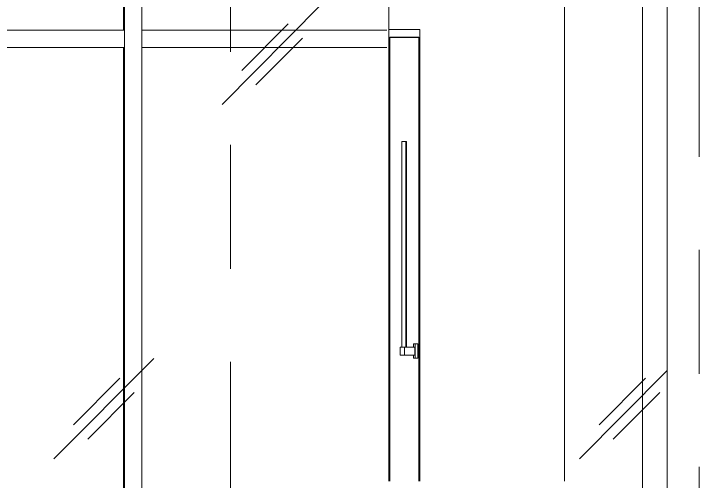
# Model space of a CAD drawing. Header units: millimetres. Extents: x -2100 to 124761, y -10432 to 93550.
# Drawn here: x 30318 to 32950, y 500 to 2296 of the extents above; entities that cross this region are included whole.
import ezdxf

# ---------------------------------------------------------------- set-up
doc = ezdxf.new("R2010")
doc.units = ezdxf.units.MM
doc.linetypes.add('Centre', pattern=[31.75, 6.35, -4.7625, 15.875, -4.7625])
for name, color, linetype, lineweight in [('A-DOOR', 31, 'Continuous', 5), ('A-DOOR-GLAZ', 152, 'Continuous', 5), ('A-GLAZ-CWMG', 55, 'Continuous', 5), ('CUA', 31, 'Continuous', 9), ('KINH', 152, 'Continuous', 5), ('NET-THAY', 2, 'Continuous', 9), ('TRUC', 225, 'Continuous', 5)]:
    doc.layers.add(name, color=color, linetype=linetype, lineweight=lineweight)

# ---------------------------------------------------------------- blocks, each defined once
blk = doc.blocks.new('CUA 1 CANH MO - 2 - Type 1000-1950934-MẶT ĐỨNG TRỤC A-Q')
at = {"layer": 'A-DOOR'}
for p, q in [((31873.1, 2205), (31761.5, 2205)), ((31761.5, 2205), (31761.5, 500)), ((31873.1, 500), (31873.1, 2205)), ((31808.4, 1805), (31826.2, 1805)), ((31808.4, 1015), (31808.4, 1805)), ((31826.2, 1805), (31826.2, 1015))]:
    blk.add_line(p, q, dxfattribs=at)
at = {"layer": 'A-DOOR-GLAZ'}
blk.add_line((31823.3, 1015), (31823.3, 1805), dxfattribs=at)
at = {"layer": 'CUA', "lineweight": 5}
for p, q in [((31757.8, 2236), (31757.8, 500)), ((31876.8, 2236), (31757.8, 2236)), ((31876.8, 2236), (31876.8, 500)), ((31761.4, 2206), (31761.4, 500)), ((31761.4, 2206), (31873.2, 2206)), ((31873.2, 500), (31873.2, 2206)), ((31852.7, 1027.5), (31852.7, 1015)), ((31859.3, 1027.5), (31852.7, 1027.5)), ((31859.3, 972.5), (31859.3, 1027.5)), ((31859.3, 1027.5), (31869.2, 1027.5)), ((31869.2, 1027.5), (31869.2, 972.5)), ((31802, 1015), (31818.1, 1015)), ((31802, 1015), (31802, 985)), ((31818.1, 1015), (31857.8, 1015)), ((31818.1, 985), (31818.1, 1015)), ((31857.8, 1015), (31857.8, 985)), ((31818.1, 985), (31802, 985)), ((31857.8, 985), (31818.1, 985)), ((31852.7, 985), (31852.7, 972.5)), ((31852.7, 972.5), (31859.3, 972.5)), ((31859.3, 972.5), (31869.2, 972.5))]:
    blk.add_line(p, q, dxfattribs=at)
blk = doc.blocks.new('Rectangular Mullion - Rectangular Mullion-1982566-MẶT ĐỨNG TRỤC A-Q')
at = {"layer": 'A-GLAZ-CWMG'}
for p, q in [((30809.6, 2166.7), (30809.6, 2233.3)), ((31750.9, 2233.3), (30809.6, 2233.3)), ((31750.9, 2166.7), (30809.6, 2166.7))]:
    blk.add_line(p, q, dxfattribs=at)
blk = doc.blocks.new('Rectangular Mullion - Rectangular Mullion-V24-MẶT ĐỨNG TRỤC A-Q')
at = {"layer": 'A-GLAZ-CWMG'}
for p, q in [((29816.7, 2166.7), (29816.7, 2233.3)), ((30743.4, 2233.3), (29816.7, 2233.3)), ((30743.4, 2233.3), (30743.4, 2166.7)), ((30743.4, 2166.7), (29816.7, 2166.7))]:
    blk.add_line(p, q, dxfattribs=at)
blk = doc.blocks.new('Rectangular Mullion - Rectangular Mullion-V26-MẶT ĐỨNG TRỤC A-Q')
at = {"layer": 'A-GLAZ-CWMG'}
for p, q in [((30743.4, 2200), (30743.4, 0)), ((30809.6, 2200), (30809.6, 0)), ((30739.5, 2166.7), (30739.5, 0))]:
    blk.add_line(p, q, dxfattribs=at)
blk = doc.blocks.new('Rectangular Mullion - Rectangular Mullion-V28-MẶT ĐỨNG TRỤC A-Q')
at = {"layer": 'A-GLAZ-CWMG'}
for p, q in [((30739.5, 4850), (30739.5, 2233.3)), ((30743.4, 4850), (30743.4, 2200)), ((30809.6, 4850), (30809.6, 2200))]:
    blk.add_line(p, q, dxfattribs=at)

msp = doc.modelspace()

# ---------------------------------------------------------------- hatches: boundary and pattern name
at = {"layer": 'KINH'}
h = msp.add_hatch(dxfattribs=at)
h.set_pattern_fill('FP_11', color=256, angle=180, style=0, pattern_type=2)
h.set_pattern_definition([(225.204, (37422.6, 14448.4), (-0.002, -2032), [252.7, -2610.8]), (225.204, (37477.4, 14393.3), (-0.002, -2032), [252.7, -2610.8]), (225.204, (37552.7, 14524.3), (-0.002, -2032), [544.27, -2319.24]), (225.204, (38794.5, 13087), (-0.002, -2032), [252.7, -2610.8]), (225.204, (38849.3, 13031.8), (-0.002, -2032), [252.7, -2610.8]), (225.204, (38924.7, 13162.9), (-0.002, -2032), [544.27, -2319.24])])
h.paths.add_polyline_path([(22202.5, 4850), (22202.5, 0), (32826.6, 0), (32826.6, 4850)])

# ---------------------------------------------------------------- linework, layer by layer
at = {"layer": 'NET-THAY'}
for p, q in [((32432, 4850), (32432, 500)), ((32731.4, 0), (32731.4, 4850)), ((32826.6, 4850), (32826.6, -1000)), ((31757.8, 500), (31757.8, 2236)), ((31757.8, 2236), (31876.8, 2236)), ((31876.8, 2236), (31876.8, 500))]:
    msp.add_line(p, q, dxfattribs=at)
msp.add_lwpolyline([(31757.8, 500), (31757.8, 4850)], dxfattribs=at)
at = {"layer": 'TRUC', "linetype": 'Centre', "ltscale": 75}
for p, q in [((31149.9, -5827.8), (31149.9, 93540.4)), ((32949.9, -3849.3), (32949.9, 93540.4))]:
    msp.add_line(p, q, dxfattribs=at)

# ---------------------------------------------------------------- block references
at = {"layer": 'A-GLAZ-CWMG'}
for name in ['Rectangular Mullion - Rectangular Mullion-V28-MẶT ĐỨNG TRỤC A-Q', 'Rectangular Mullion - Rectangular Mullion-V24-MẶT ĐỨNG TRỤC A-Q', 'Rectangular Mullion - Rectangular Mullion-1982566-MẶT ĐỨNG TRỤC A-Q', 'Rectangular Mullion - Rectangular Mullion-V26-MẶT ĐỨNG TRỤC A-Q']:
    msp.add_blockref(name, (0, 0), dxfattribs=at)
at = {"layer": 'CUA'}
msp.add_blockref('CUA 1 CANH MO - 2 - Type 1000-1950934-MẶT ĐỨNG TRỤC A-Q', (0, 0), dxfattribs=at)

doc.saveas('drawing.dxf')
